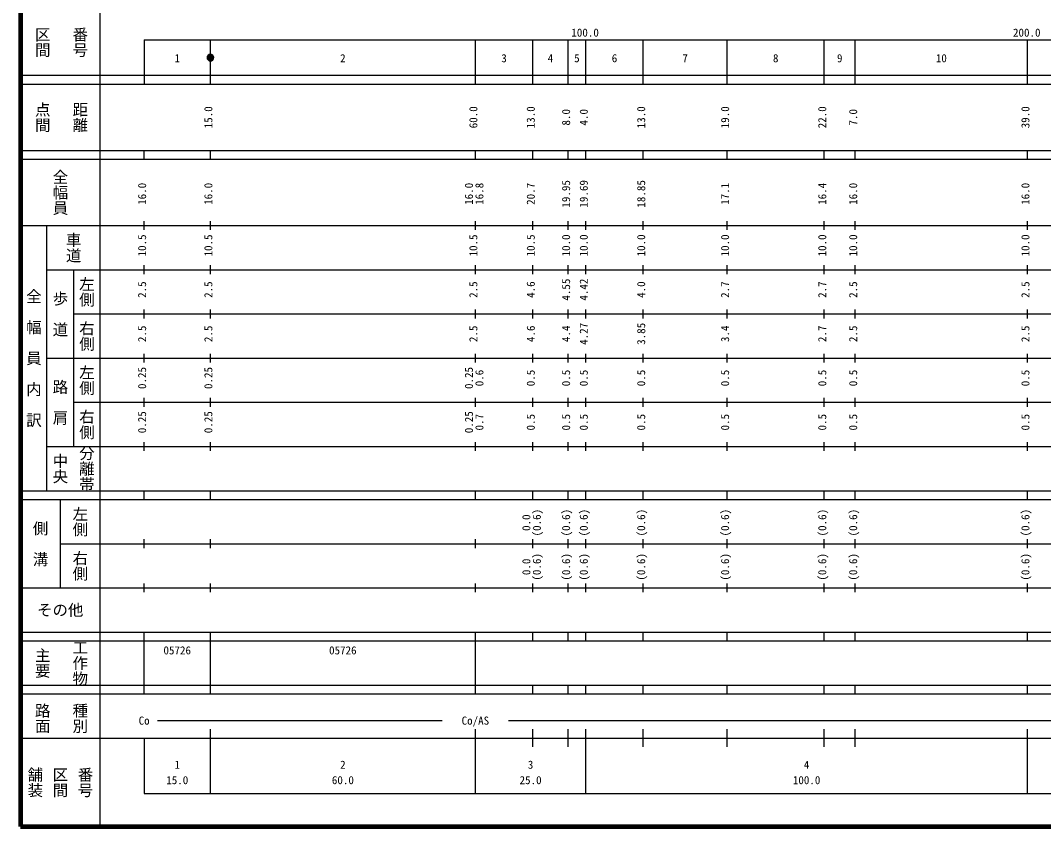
# Model space of a CAD drawing. Units: millimetres on the paper, enlarged 1000 times. Extents: x 40000 to 680000, y 20000 to 380000.
# Drawn here: x 40000 to 271646, y 20000 to 202409 of the extents above; entities that cross this region are included whole.
import ezdxf
from ezdxf.enums import TextEntityAlignment as Align

# ---------------------------------------------------------------- set-up
doc = ezdxf.new("R2010")
doc.units = ezdxf.units.MM
doc.header["$LTSCALE"] = 1000
doc.layers.add('M-TTL', color=2, linetype='Continuous', lineweight=140)
doc.layers.add('M-TTL-BAND', color=7, linetype='Continuous', lineweight=25)
doc.styles.add('@ＭＳ ゴシック', font='')
doc.styles.add('ＭＳ ゴシック', font='')
doc.styles.get('@ＭＳ ゴシック').set_extended_font_data('@MS Gothic')
doc.styles.get('ＭＳ ゴシック').set_extended_font_data('MS Gothic')

msp = doc.modelspace()

# ---------------------------------------------------------------- hatches: boundary and pattern name
at = {"layer": 'M-TTL-BAND'}
msp.add_hatch(color=256, dxfattribs=at).paths.add_polyline_path([(83750, 194000, 1), (82250, 194000, 1)])

# ---------------------------------------------------------------- linework, layer by layer
at = {"layer": 'M-TTL'}
for p, q in [((40000, 380000), (40000, 20000)), ((40000, 20000), (680000, 20000))]:
    msp.add_line(p, q, dxfattribs=at)
at = {"layer": 'M-TTL-BAND'}
for p, q in [((58000, 370000), (58000, 20000)), ((68000, 198000), (579000, 198000)), ((68000, 198000), (68000, 188000)), ((83000, 188000), (83000, 198000)), ((143000, 188000), (143000, 198000)), ((156000, 188000), (156000, 198000)), ((164000, 188000), (164000, 198000)), ((168000, 188000), (168000, 198000)), ((181000, 188000), (181000, 198000)), ((200000, 188000), (200000, 198000)), ((222000, 188000), (222000, 198000)), ((229000, 188000), (229000, 198000)), ((268000, 188000), (268000, 198000)), ((40000, 190000), (579000, 190000)), ((40000, 188000), (579000, 188000)), ((40000, 173000), (579000, 173000)), ((68000, 171000), (68000, 173000)), ((83000, 171000), (83000, 173000)), ((143000, 171000), (143000, 173000)), ((156000, 171000), (156000, 173000)), ((164000, 171000), (164000, 173000)), ((168000, 171000), (168000, 173000)), ((181000, 171000), (181000, 173000)), ((200000, 171000), (200000, 173000)), ((222000, 171000), (222000, 173000)), ((229000, 171000), (229000, 173000)), ((268000, 171000), (268000, 173000)), ((40000, 171000), (579000, 171000)), ((40000, 156000), (579000, 156000)), ((46000, 96000), (46000, 156000)), ((68000, 155000), (68000, 157000)), ((83000, 155000), (83000, 157000)), ((143000, 155000), (143000, 157000)), ((156000, 155000), (156000, 157000)), ((164000, 155000), (164000, 157000)), ((168000, 155000), (168000, 157000)), ((181000, 155000), (181000, 157000)), ((200000, 155000), (200000, 157000)), ((222000, 155000), (222000, 157000)), ((229000, 155000), (229000, 157000)), ((268000, 155000), (268000, 157000)), ((46000, 146000), (579000, 146000)), ((52000, 146000), (52000, 106000)), ((68000, 145000), (68000, 147000)), ((83000, 145000), (83000, 147000)), ((143000, 145000), (143000, 147000)), ((156000, 145000), (156000, 147000)), ((164000, 145000), (164000, 147000)), ((168000, 145000), (168000, 147000)), ((181000, 145000), (181000, 147000)), ((200000, 145000), (200000, 147000)), ((222000, 145000), (222000, 147000)), ((229000, 145000), (229000, 147000)), ((268000, 145000), (268000, 147000)), ((68000, 135000), (68000, 137000)), ((83000, 135000), (83000, 137000)), ((143000, 135000), (143000, 137000)), ((156000, 135000), (156000, 137000)), ((164000, 135000), (164000, 137000)), ((168000, 135000), (168000, 137000)), ((181000, 135000), (181000, 137000)), ((200000, 135000), (200000, 137000)), ((222000, 135000), (222000, 137000)), ((229000, 135000), (229000, 137000)), ((268000, 135000), (268000, 137000)), ((52000, 136000), (579000, 136000)), ((46000, 126000), (579000, 126000)), ((68000, 125000), (68000, 127000)), ((83000, 125000), (83000, 127000)), ((143000, 125000), (143000, 127000)), ((156000, 125000), (156000, 127000)), ((164000, 125000), (164000, 127000)), ((168000, 125000), (168000, 127000)), ((181000, 125000), (181000, 127000)), ((200000, 125000), (200000, 127000)), ((222000, 125000), (222000, 127000)), ((229000, 125000), (229000, 127000)), ((268000, 125000), (268000, 127000)), ((52000, 116000), (579000, 116000)), ((68000, 115000), (68000, 117000)), ((83000, 115000), (83000, 117000)), ((143000, 115000), (143000, 117000)), ((156000, 115000), (156000, 117000)), ((164000, 115000), (164000, 117000)), ((168000, 115000), (168000, 117000)), ((181000, 115000), (181000, 117000)), ((200000, 115000), (200000, 117000)), ((222000, 115000), (222000, 117000)), ((229000, 115000), (229000, 117000)), ((268000, 115000), (268000, 117000)), ((68000, 105000), (68000, 107000)), ((83000, 105000), (83000, 107000)), ((143000, 105000), (143000, 107000)), ((156000, 105000), (156000, 107000)), ((164000, 105000), (164000, 107000)), ((168000, 105000), (168000, 107000)), ((181000, 105000), (181000, 107000)), ((200000, 105000), (200000, 107000)), ((222000, 105000), (222000, 107000)), ((229000, 105000), (229000, 107000)), ((268000, 105000), (268000, 107000)), ((46000, 106000), (579000, 106000)), ((40000, 96000), (579000, 96000)), ((68000, 94000), (68000, 96000)), ((83000, 94000), (83000, 96000)), ((143000, 94000), (143000, 96000)), ((156000, 94000), (156000, 96000)), ((164000, 94000), (164000, 96000)), ((168000, 94000), (168000, 96000)), ((181000, 94000), (181000, 96000)), ((200000, 94000), (200000, 96000)), ((222000, 94000), (222000, 96000)), ((229000, 94000), (229000, 96000)), ((268000, 94000), (268000, 96000)), ((40000, 94000), (579000, 94000)), ((49000, 94000), (49000, 74000)), ((49000, 84000), (579000, 84000)), ((68000, 83000), (68000, 85000)), ((83000, 83000), (83000, 85000)), ((143000, 83000), (143000, 85000)), ((156000, 83000), (156000, 85000)), ((164000, 83000), (164000, 85000)), ((168000, 83000), (168000, 85000)), ((181000, 83000), (181000, 85000)), ((200000, 83000), (200000, 85000)), ((222000, 83000), (222000, 85000)), ((229000, 83000), (229000, 85000)), ((268000, 83000), (268000, 85000)), ((68000, 73000), (68000, 75000)), ((83000, 73000), (83000, 75000)), ((143000, 73000), (143000, 75000)), ((156000, 73000), (156000, 75000)), ((164000, 73000), (164000, 75000)), ((168000, 73000), (168000, 75000)), ((181000, 73000), (181000, 75000)), ((200000, 73000), (200000, 75000)), ((222000, 73000), (222000, 75000)), ((229000, 73000), (229000, 75000)), ((268000, 73000), (268000, 75000)), ((40000, 74000), (579000, 74000)), ((40000, 64000), (579000, 64000)), ((68000, 62000), (68000, 64000)), ((83000, 62000), (83000, 64000)), ((143000, 62000), (143000, 64000)), ((156000, 62000), (156000, 64000)), ((164000, 62000), (164000, 64000)), ((168000, 62000), (168000, 64000)), ((181000, 62000), (181000, 64000)), ((200000, 62000), (200000, 64000)), ((222000, 62000), (222000, 64000)), ((229000, 62000), (229000, 64000)), ((268000, 62000), (268000, 64000)), ((40000, 62000), (579000, 62000)), ((68000, 52000), (68000, 62000)), ((83000, 52000), (83000, 62000)), ((83000, 52000), (83000, 62000)), ((143000, 52000), (143000, 62000)), ((40000, 52000), (579000, 52000)), ((68000, 50000), (68000, 52000)), ((83000, 50000), (83000, 52000)), ((143000, 50000), (143000, 52000)), ((156000, 50000), (156000, 52000)), ((164000, 50000), (164000, 52000)), ((168000, 50000), (168000, 52000)), ((181000, 50000), (181000, 52000)), ((200000, 50000), (200000, 52000)), ((222000, 50000), (222000, 52000)), ((229000, 50000), (229000, 52000)), ((268000, 50000), (268000, 52000)), ((40000, 50000), (579000, 50000)), ((71000, 44000), (135500, 44000)), ((83000, 27500), (83000, 42000)), ((143000, 27500), (143000, 42000)), ((150500, 44000), (565000, 44000)), ((156000, 38000), (156000, 42000)), ((164000, 38000), (164000, 42000)), ((168000, 27500), (168000, 42000)), ((181000, 38000), (181000, 42000)), ((200000, 38000), (200000, 42000)), ((222000, 38000), (222000, 42000)), ((229000, 38000), (229000, 42000)), ((268000, 27500), (268000, 42000)), ((40000, 40000), (579000, 40000)), ((68000, 40000), (68000, 27500)), ((68000, 27500), (579000, 27500))]:
    msp.add_line(p, q, dxfattribs=at)
msp.add_lwpolyline([(83750, 194000, 1), (82250, 194000, 1)], format="xyb", close=True, dxfattribs=at)

# ---------------------------------------------------------------- texts
at = {"layer": 'M-TTL-BAND', "style": '@ＭＳ ゴシック'}
for s, p in [('区間', (45000, 197500)), ('番号', (53500, 197500)), ('点間', (45000, 180500)), ('距離', (53500, 180500)), ('全幅員', (49000, 163500)), ('車道', (52000, 151000)), ('左側', (55000, 141000)), ('全\u3000幅\u3000員\u3000内\u3000訳', (43000, 126000)), ('歩\u3000道', (49000, 136000)), ('右側', (55000, 131000)), ('左側', (55000, 121000)), ('路\u3000肩', (49000, 116000)), ('右側', (55000, 111000)), ('中央', (49000, 101000)), ('分離帯', (55000, 101000)), ('左側', (53500, 89000)), ('側\u3000溝', (44500, 84000)), ('右側', (53500, 79000)), ('主要', (45000, 57000)), ('工作物', (53500, 57000)), ('路面', (45000, 44500)), ('種別', (53500, 44500)), ('舗装', (43333, 30000)), ('区間', (49000, 30000)), ('番号', (54667, 30000))]:
    msp.add_text(s, height=2566, rotation=270, dxfattribs=at).set_placement(p, align=Align.MIDDLE_CENTER)
at = {"layer": 'M-TTL-BAND', "style": 'ＭＳ ゴシック'}
for s, p in [('100.0', (167844, 198195)), ('200.0', (267844, 198195)), ('1', (75500, 192405)), ('2', (113000, 192405)), ('3', (149500, 192405)), ('4', (160000, 192405)), ('5', (166000, 192405)), ('6', (174500, 192405)), ('7', (190500, 192405)), ('8', (211000, 192405)), ('9', (225500, 192405)), ('10', (248500, 192405)), ('Co', (68000, 42500)), ('Co/AS', (143000, 42500)), ('1', (75500, 32523)), ('2', (113000, 32523)), ('3', (155500, 32523)), ('4', (218000, 32523)), ('15.0', (75500, 29033)), ('60.0', (113000, 29033)), ('25.0', (155500, 29033)), ('100.0', (218000, 29033))]:
    msp.add_text(s, height=1833, dxfattribs=at).set_placement(p, align=Align.BOTTOM_CENTER)
for s, p in [('15.0', (84000, 180500)), ('60.0', (144000, 180500)), ('13.0', (157000, 180500)), ('8.0', (165000, 180500)), ('4.0', (169000, 180500)), ('13.0', (182000, 180500)), ('19.0', (201000, 180500)), ('22.0', (223000, 180500)), ('7.0', (230000, 180500)), ('39.0', (269000, 180500)), ('16.0', (69000, 163174)), ('16.0', (84000, 163174)), ('16.0', (143000, 163174)), ('16.8', (145370, 163174)), ('20.7', (157000, 163174)), ('19.95', (165000, 163174)), ('19.69', (169000, 163174)), ('18.85', (182000, 163174)), ('17.1', (201000, 163174)), ('16.4', (223000, 163174)), ('16.0', (230000, 163174)), ('16.0', (269000, 163174)), ('10.5', (69000, 151500)), ('10.5', (84000, 151500)), ('10.5', (144000, 151500)), ('10.5', (157000, 151500)), ('10.0', (165000, 151500)), ('10.0', (169000, 151500)), ('10.0', (182000, 151500)), ('10.0', (201000, 151500)), ('10.0', (223000, 151500)), ('10.0', (230000, 151500)), ('10.0', (269000, 151500)), ('4.55', (165000, 141500)), ('4.42', (169000, 141500)), ('2.5', (69000, 141500)), ('2.5', (84000, 141500)), ('2.5', (144000, 141500)), ('4.6', (157000, 141500)), ('4.0', (182000, 141500)), ('2.7', (201000, 141500)), ('2.7', (223000, 141500)), ('2.5', (230000, 141500)), ('2.5', (269000, 141500)), ('2.5', (69000, 131500)), ('2.5', (84000, 131500)), ('2.5', (144000, 131500)), ('4.6', (157000, 131500)), ('4.4', (165000, 131500)), ('4.27', (169000, 131500)), ('3.85', (182000, 131500)), ('3.4', (201000, 131500)), ('2.7', (223000, 131500)), ('2.5', (230000, 131500)), ('2.5', (269000, 131500)), ('0.25', (69000, 121500)), ('0.25', (84000, 121500)), ('0.25', (143000, 121500)), ('0.6', (145370, 121500)), ('0.5', (157000, 121500)), ('0.5', (165000, 121500)), ('0.5', (169000, 121500)), ('0.5', (182000, 121500)), ('0.5', (201000, 121500)), ('0.5', (223000, 121500)), ('0.5', (230000, 121500)), ('0.5', (269000, 121500)), ('0.25', (69000, 111500)), ('0.25', (84000, 111500)), ('0.25', (143000, 111500)), ('0.7', (145370, 111500)), ('0.5', (157000, 111500)), ('0.5', (165000, 111500)), ('0.5', (169000, 111500)), ('0.5', (182000, 111500)), ('0.5', (201000, 111500)), ('0.5', (223000, 111500)), ('0.5', (230000, 111500)), ('0.5', (269000, 111500)), ('0.0', (156000, 88764)), ('(0.6)', (158370, 88764)), ('(0.6)', (165000, 88764)), ('(0.6)', (169000, 88764)), ('(0.6)', (182000, 88764)), ('(0.6)', (201000, 88764)), ('(0.6)', (223000, 88764)), ('(0.6)', (230000, 88764)), ('(0.6)', (269000, 88764)), ('(0.6)', (158370, 78764)), ('(0.6)', (165000, 78764)), ('(0.6)', (169000, 78764)), ('(0.6)', (182000, 78764)), ('(0.6)', (201000, 78764)), ('(0.6)', (223000, 78764)), ('(0.6)', (230000, 78764)), ('(0.6)', (269000, 78764)), ('0.0', (156000, 78764))]:
    msp.add_text(s, height=1833, rotation=90, dxfattribs=at).set_placement(p, align=Align.BOTTOM_CENTER)
msp.add_text('その他', height=2566, dxfattribs=at).set_placement((49000, 69000), align=Align.MIDDLE_CENTER)
for p in [(72375, 58405), (109875, 58405)]:
    msp.add_text('05726', height=1833, dxfattribs=at).set_placement(p, align=Align.BOTTOM_LEFT)

doc.saveas('drawing.dxf')
